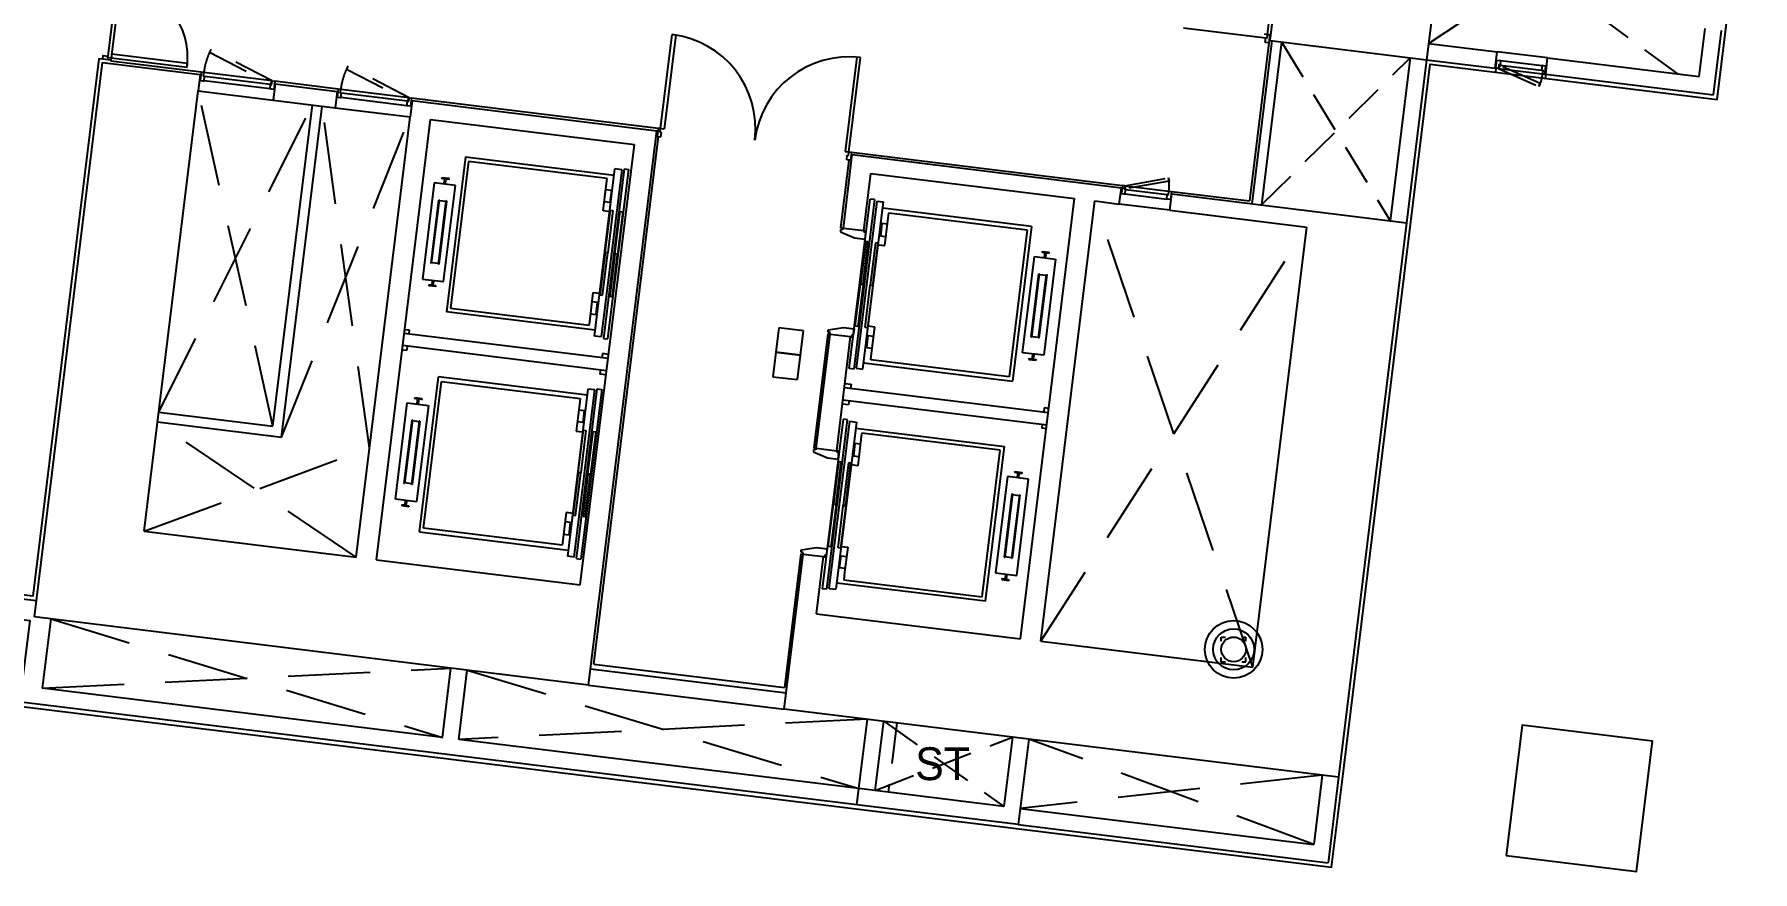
# Model space of a CAD drawing. Header units: millimetres. Extents: x -7448 to 427567, y 91657 to 341328.
# Drawn here: x 93336 to 114259, y 166554 to 176747 of the extents above; entities that cross this region are included whole.
import ezdxf
from ezdxf.enums import TextEntityAlignment as Align

# ---------------------------------------------------------------- set-up
doc = ezdxf.new("R2010")
doc.units = ezdxf.units.MM
doc.header["$LTSCALE"] = 500
doc.header["$MEASUREMENT"] = 0
doc.linetypes.add('HIDDEN', pattern=[2, 1, -1])
doc.linetypes.add('HOON1', pattern=[3, 2, -1])
doc.layers.add('e-plan', color=9, linetype='CONTINUOUS')
doc.styles.add('돋움', font='Dotum.ttf')

# ---------------------------------------------------------------- blocks, each defined once
blk = doc.blocks.new('2F 코어')
at = {"layer": 'e-plan'}
for p, q in [((-303647, -72275), (-304823, -81853)), ((-306760, -81545), (-306633, -80512)), ((-314150, -82692), (-314009, -81546)), ((-313964, -81552), (-314105, -82698)), ((-314009, -81546), (-313964, -81552)), ((-307782, -81464), (-306780, -81587)), ((-306799, -81540), (-306760, -81545)), ((-306787, -81642), (-306780, -81587)), ((-306780, -81587), (-306765, -81589)), ((-306765, -81589), (-306760, -81545)), ((-306760, -81545), (-306730, -81548)), ((-306730, -81548), (-306742, -81647)), ((-306728, -81619), (-306704, -81420)), ((-306742, -81647), (-306978, -83573)), ((-306709, -81621), (-306952, -83606)), ((-306589, -81636), (-306833, -83621)), ((-306742, -81647), (-306787, -81642)), ((-306728, -81619), (-304823, -81853)), ((-321776, -88637), (-320947, -81888)), ((-320947, -81888), (-319756, -82034)), ((-319743, -82006), (-320844, -81870)), ((-319743, -82006), (-319755, -82105)), ((-319713, -82009), (-319743, -82006)), ((-319718, -82054), (-319713, -82009)), ((-318879, -82112), (-319713, -82009)), ((-311761, -81822), (-311901, -82969)), ((-311857, -82974), (-311716, -81828)), ((-311716, -81828), (-311761, -81822)), ((-319756, -82034), (-319781, -82233)), ((-319755, -82105), (-319725, -82109)), ((-319725, -82109), (-319725, -82109)), ((-319725, -82109), (-319710, -82110)), ((-319703, -82056), (-319718, -82054)), ((-319710, -82110), (-319703, -82056)), ((-318906, -82209), (-319710, -82110)), ((-318899, -82155), (-319703, -82056)), ((-318906, -82209), (-318899, -82155)), ((-318891, -82211), (-318906, -82209)), ((-318899, -82155), (-318885, -82156)), ((-318861, -82215), (-318891, -82211)), ((-318891, -82211), (-318891, -82211)), ((-318885, -82156), (-318879, -82112)), ((-318879, -82112), (-318849, -82115)), ((-318843, -82146), (-318867, -82345)), ((-318849, -82115), (-318861, -82215)), ((-318075, -82210), (-318849, -82115)), ((-318843, -82146), (-318089, -82239)), ((-318075, -82210), (-318087, -82310)), ((-318045, -82214), (-318075, -82210)), ((-318051, -82259), (-318045, -82214)), ((-317212, -82317), (-318045, -82214)), ((-320439, -87593), (-319781, -82233)), ((-319781, -82233), (-318867, -82345)), ((-318871, -86314), (-318391, -82403)), ((-318867, -82345), (-318113, -82438)), ((-318867, -82345), (-318867, -82345)), ((-318767, -86448), (-318272, -82418)), ((-318089, -82239), (-318113, -82438)), ((-318087, -82310), (-318058, -82313)), ((-318058, -82313), (-318058, -82313)), ((-318058, -82313), (-318043, -82315)), ((-318036, -82261), (-318051, -82259)), ((-318043, -82315), (-318036, -82261)), ((-317239, -82414), (-318043, -82315)), ((-317232, -82359), (-318036, -82261)), ((-317239, -82414), (-317232, -82359)), ((-317224, -82416), (-317239, -82414)), ((-317232, -82359), (-317217, -82361)), ((-317194, -82419), (-317224, -82416)), ((-317224, -82416), (-317224, -82416)), ((-317217, -82361), (-317212, -82317)), ((-317212, -82317), (-317182, -82320)), ((-317176, -82351), (-317200, -82550)), ((-317182, -82320), (-317194, -82419)), ((-314179, -82689), (-317182, -82320)), ((-317176, -82351), (-314198, -82717)), ((-318113, -82438), (-317200, -82550)), ((-317858, -87909), (-317200, -82550)), ((-317610, -87940), (-316952, -82580)), ((-317200, -82550), (-317200, -82550)), ((-316952, -82580), (-314470, -82885)), ((-315027, -89466), (-314198, -82717)), ((-314965, -89212), (-314177, -82790)), ((-314179, -82689), (-314192, -82788)), ((-314192, -82788), (-314147, -82794)), ((-314150, -82692), (-314179, -82689)), ((-314155, -82737), (-314150, -82692)), ((-314140, -82739), (-314155, -82737)), ((-314105, -82698), (-314150, -82692)), ((-314147, -82794), (-314140, -82739)), ((-316525, -83036), (-316757, -84921)), ((-316525, -83036), (-314715, -83258)), ((-315129, -88245), (-314470, -82885)), ((-311925, -83903), (-311816, -83009)), ((-311901, -82969), (-311857, -82974)), ((-311884, -83071), (-311877, -83017)), ((-311877, -83017), (-311862, -83019)), ((-311862, -83019), (-311857, -82974)), ((-311857, -82974), (-311827, -82978)), ((-311827, -82978), (-311839, -83077)), ((-311827, -82978), (-308527, -83383)), ((-311816, -83009), (-308540, -83411)), ((-316488, -83091), (-316707, -84877)), ((-314800, -83298), (-316488, -83091)), ((-314955, -85218), (-314706, -83183)), ((-314624, -83193), (-314874, -85228)), ((-314593, -83182), (-314846, -85247)), ((-314791, -85253), (-314538, -83189)), ((-314624, -83193), (-314706, -83183)), ((-314593, -83182), (-314538, -83189)), ((-311955, -83899), (-311854, -83075)), ((-311839, -83077), (-311884, -83071)), ((-311677, -83933), (-311592, -83238)), ((-311592, -83238), (-309111, -83543)), ((-316906, -83351), (-317050, -84523)), ((-316648, -83383), (-316906, -83351)), ((-316724, -83301), (-316813, -83290)), ((-316813, -83296), (-316813, -83290)), ((-316778, -83306), (-316811, -83299)), ((-316792, -84554), (-316648, -83383)), ((-316784, -83355), (-316780, -83325)), ((-316783, -83356), (-316784, -83355)), ((-316769, -83358), (-316783, -83356)), ((-316780, -83325), (-316777, -83322)), ((-316778, -83306), (-316775, -83309)), ((-316777, -83322), (-316775, -83309)), ((-316769, -83358), (-316768, -83357)), ((-316768, -83357), (-316764, -83327)), ((-316767, -83323), (-316766, -83310)), ((-316764, -83327), (-316767, -83323)), ((-316762, -83308), (-316766, -83310)), ((-316728, -83309), (-316762, -83308)), ((-316725, -83307), (-316724, -83301)), ((-314849, -83695), (-314812, -83392)), ((-314817, -83434), (-314750, -83442)), ((-314812, -83392), (-314800, -83298)), ((-314750, -83442), (-314769, -83591)), ((-308565, -83610), (-308540, -83411)), ((-308527, -83383), (-308539, -83482)), ((-308539, -83482), (-308509, -83486)), ((-308497, -83387), (-308527, -83383)), ((-308503, -83431), (-308497, -83387)), ((-308488, -83433), (-308503, -83431)), ((-308497, -83387), (-307961, -83452)), ((-308494, -83488), (-308488, -83433)), ((-308488, -83433), (-307981, -83495)), ((-307967, -83497), (-307961, -83452)), ((-307961, -83452), (-307931, -83456)), ((-307931, -83456), (-307943, -83555)), ((-307931, -83456), (-306978, -83573)), ((-316946, -84332), (-316852, -83562)), ((-316938, -84333), (-316844, -83563)), ((-316855, -84343), (-316760, -83573)), ((-316844, -83563), (-316852, -83562)), ((-316847, -84344), (-316752, -83574)), ((-316761, -83581), (-316845, -83571)), ((-316752, -83574), (-316760, -83573)), ((-314769, -83591), (-314835, -83583)), ((-314825, -84200), (-314762, -83685)), ((-314730, -83689), (-314794, -84204)), ((-314762, -83685), (-314730, -83689)), ((-311854, -85614), (-311600, -83550)), ((-311545, -83556), (-311799, -85621)), ((-311517, -83575), (-311767, -85610)), ((-311686, -85620), (-311436, -83585)), ((-311545, -83556), (-311600, -83550)), ((-311517, -83575), (-311436, -83585)), ((-309635, -83882), (-311445, -83659)), ((-309769, -88903), (-309111, -83543)), ((-309521, -88933), (-308863, -83573)), ((-308863, -83573), (-308565, -83610)), ((-307949, -83686), (-308565, -83610)), ((-308509, -83486), (-308509, -83486)), ((-308509, -83486), (-308494, -83488)), ((-308494, -83488), (-307988, -83550)), ((-307988, -83550), (-307981, -83495)), ((-307973, -83552), (-307988, -83550)), ((-307981, -83495), (-307967, -83497)), ((-307943, -83555), (-307973, -83552)), ((-307973, -83552), (-307973, -83552)), ((-307949, -83686), (-307925, -83487)), ((-307949, -83686), (-306282, -83890)), ((-307925, -83487), (-305066, -83838)), ((-314770, -83704), (-314849, -83695)), ((-314706, -84215), (-314643, -83700)), ((-314611, -83704), (-314675, -84219)), ((-314643, -83700), (-314611, -83704)), ((-311955, -83899), (-311930, -83902)), ((-311455, -83847), (-311473, -83996)), ((-311389, -83855), (-311455, -83847)), ((-311421, -84116), (-311384, -83813)), ((-311384, -83813), (-311372, -83719)), ((-311372, -83719), (-309685, -83926)), ((-309635, -83882), (-309866, -85767)), ((-306940, -89250), (-306282, -83890)), ((-305066, -83838), (-305895, -90587)), ((-311958, -83919), (-311961, -83949)), ((-311961, -83949), (-311789, -84020)), ((-311933, -83922), (-311958, -83919)), ((-311930, -83902), (-311933, -83922)), ((-311925, -83903), (-311677, -83933)), ((-311789, -84020), (-311660, -84036)), ((-311653, -84067), (-311717, -84582)), ((-311685, -84586), (-311622, -84071)), ((-311670, -83954), (-311667, -83934)), ((-311650, -83957), (-311670, -83954)), ((-311667, -83934), (-311648, -83937)), ((-311660, -84036), (-311650, -83957)), ((-311622, -84071), (-311653, -84067)), ((-311534, -84082), (-311598, -84597)), ((-311566, -84601), (-311503, -84085)), ((-311503, -84085), (-311534, -84082)), ((-311500, -84106), (-311421, -84116)), ((-311473, -83996), (-311407, -84004)), ((-309685, -83926), (-309904, -85712)), ((-314826, -84202), (-314889, -84717)), ((-314857, -84721), (-314794, -84206)), ((-314794, -84206), (-314826, -84202)), ((-314794, -84204), (-314825, -84200)), ((-314707, -84217), (-314770, -84732)), ((-314738, -84736), (-314675, -84221)), ((-314675, -84221), (-314707, -84217)), ((-314675, -84219), (-314706, -84215)), ((-309743, -85420), (-309599, -84249)), ((-309599, -84249), (-309341, -84280)), ((-309506, -84188), (-309417, -84198)), ((-309506, -84193), (-309506, -84188)), ((-309504, -84196), (-309471, -84203)), ((-309341, -84280), (-309485, -85452)), ((-309477, -84253), (-309473, -84222)), ((-309476, -84254), (-309477, -84253)), ((-309476, -84254), (-309462, -84255)), ((-309473, -84222), (-309469, -84219)), ((-309471, -84203), (-309468, -84206)), ((-309469, -84219), (-309468, -84206)), ((-309462, -84255), (-309461, -84255)), ((-309461, -84255), (-309457, -84224)), ((-309460, -84220), (-309459, -84208)), ((-309457, -84224), (-309460, -84220)), ((-309455, -84205), (-309459, -84208)), ((-309455, -84205), (-309421, -84206)), ((-309418, -84204), (-309417, -84198)), ((-317050, -84523), (-316792, -84554)), ((-316938, -84333), (-316946, -84332)), ((-316854, -84335), (-316937, -84325)), ((-316847, -84344), (-316855, -84343)), ((-309639, -85229), (-309545, -84459)), ((-309631, -85230), (-309537, -84460)), ((-309548, -85240), (-309453, -84470)), ((-309545, -84459), (-309537, -84460)), ((-309540, -85241), (-309445, -84471)), ((-309538, -84468), (-309454, -84478)), ((-309453, -84470), (-309445, -84471)), ((-316973, -84599), (-316974, -84605)), ((-316886, -84615), (-316974, -84605)), ((-316937, -84598), (-316971, -84597)), ((-316937, -84598), (-316933, -84595)), ((-316930, -84548), (-316934, -84579)), ((-316934, -84579), (-316931, -84583)), ((-316931, -84583), (-316933, -84595)), ((-316929, -84548), (-316930, -84548)), ((-316915, -84549), (-316929, -84548)), ((-316922, -84584), (-316924, -84597)), ((-316921, -84600), (-316924, -84597)), ((-316918, -84581), (-316922, -84584)), ((-316887, -84607), (-316921, -84600)), ((-316915, -84550), (-316918, -84581)), ((-316915, -84549), (-316915, -84550)), ((-316885, -84610), (-316886, -84615)), ((-315014, -85043), (-314971, -84687)), ((-314971, -84687), (-314891, -84697)), ((-314889, -84717), (-314857, -84721)), ((-314770, -84732), (-314738, -84736)), ((-311780, -85099), (-311717, -84584)), ((-311685, -84588), (-311748, -85103)), ((-311717, -84582), (-311685, -84586)), ((-311717, -84584), (-311685, -84588)), ((-311661, -85114), (-311598, -84599)), ((-311566, -84603), (-311629, -85118)), ((-311598, -84597), (-311566, -84601)), ((-311598, -84599), (-311566, -84603)), ((-314946, -85144), (-316757, -84921)), ((-316707, -84877), (-315020, -85084)), ((-314918, -84807), (-314985, -84799)), ((-314936, -84956), (-314918, -84807)), ((-317266, -85136), (-317211, -85143)), ((-317211, -85143), (-317217, -85192)), ((-315020, -85084), (-315014, -85043)), ((-315003, -84948), (-314936, -84956)), ((-312709, -85116), (-312746, -85414)), ((-312411, -85153), (-312709, -85116)), ((-312448, -85450), (-312411, -85153)), ((-312111, -85169), (-312108, -85140)), ((-312108, -85140), (-311923, -85112)), ((-311923, -85112), (-311794, -85128)), ((-311794, -85128), (-311804, -85207)), ((-311748, -85103), (-311780, -85099)), ((-311629, -85118), (-311661, -85114)), ((-311543, -85108), (-311622, -85098)), ((-311586, -85464), (-311543, -85108)), ((-314809, -85639), (-317290, -85334)), ((-314790, -85490), (-317272, -85186)), ((-317235, -85341), (-317241, -85391)), ((-314874, -85228), (-314955, -85218)), ((-314846, -85247), (-314791, -85253)), ((-312114, -85189), (-312284, -86579)), ((-312255, -86582), (-312084, -85193)), ((-312114, -85189), (-312089, -85192)), ((-312086, -85172), (-312111, -85169)), ((-312089, -85192), (-312086, -85172)), ((-312084, -85193), (-311836, -85223)), ((-312006, -86613), (-311836, -85223)), ((-311823, -85205), (-311826, -85225)), ((-311826, -85225), (-311806, -85227)), ((-311804, -85207), (-311823, -85205)), ((-311641, -85361), (-311623, -85212)), ((-311575, -85369), (-311641, -85361)), ((-311623, -85212), (-311556, -85220)), ((-309639, -85229), (-309631, -85230)), ((-309630, -85222), (-309547, -85232)), ((-309548, -85240), (-309540, -85241)), ((-317296, -85384), (-317241, -85391)), ((-314859, -85431), (-314865, -85481)), ((-314784, -85441), (-314859, -85431)), ((-312746, -85414), (-312782, -85712)), ((-312746, -85414), (-312448, -85450)), ((-312448, -85450), (-312746, -85414)), ((-312485, -85748), (-312448, -85450)), ((-311677, -85545), (-309866, -85767)), ((-311591, -85505), (-311586, -85464)), ((-309904, -85712), (-311591, -85505)), ((-309485, -85452), (-309743, -85420)), ((-309666, -85496), (-309667, -85502)), ((-309667, -85502), (-309579, -85513)), ((-309664, -85494), (-309629, -85495)), ((-309629, -85495), (-309626, -85493)), ((-309623, -85446), (-309627, -85476)), ((-309627, -85476), (-309624, -85480)), ((-309624, -85480), (-309626, -85493)), ((-309622, -85445), (-309623, -85446)), ((-309622, -85445), (-309608, -85446)), ((-309615, -85481), (-309616, -85494)), ((-309614, -85497), (-309616, -85494)), ((-309611, -85478), (-309615, -85481)), ((-309614, -85497), (-309580, -85504)), ((-309607, -85448), (-309611, -85478)), ((-309608, -85446), (-309607, -85448)), ((-309578, -85507), (-309579, -85513)), ((-317086, -87601), (-316854, -85715)), ((-317036, -87557), (-316817, -85770)), ((-315044, -85938), (-316854, -85715)), ((-316817, -85770), (-315129, -85978)), ((-314883, -85630), (-314889, -85680)), ((-314815, -85689), (-314889, -85680)), ((-312782, -85712), (-312485, -85748)), ((-311799, -85621), (-311854, -85614)), ((-311767, -85610), (-311686, -85620)), ((-317143, -85976), (-317142, -85970)), ((-317054, -85981), (-317142, -85970)), ((-317107, -85985), (-317141, -85979)), ((-317107, -85985), (-317104, -85989)), ((-317106, -86002), (-317104, -85989)), ((-317096, -86003), (-317095, -85990)), ((-317091, -85987), (-317095, -85990)), ((-317057, -85989), (-317091, -85987)), ((-317054, -85987), (-317054, -85981)), ((-315035, -85863), (-315284, -87898)), ((-315203, -87908), (-314953, -85873)), ((-315175, -87927), (-314922, -85862)), ((-315129, -85978), (-315134, -86019)), ((-314867, -85869), (-315121, -87933)), ((-314953, -85873), (-315035, -85863)), ((-314922, -85862), (-314867, -85869)), ((-311930, -85993), (-309449, -86297)), ((-311912, -85844), (-309431, -86148)), ((-311906, -85794), (-311831, -85803)), ((-311831, -85803), (-311837, -85853)), ((-320261, -86143), (-318871, -86314)), ((-317379, -87203), (-317235, -86031)), ((-317235, -86031), (-316977, -86063)), ((-316977, -86063), (-317121, -87234)), ((-317113, -86035), (-317109, -86004)), ((-317112, -86036), (-317113, -86035)), ((-317098, -86038), (-317112, -86036)), ((-317109, -86004), (-317106, -86002)), ((-317098, -86038), (-317097, -86037)), ((-317097, -86037), (-317093, -86006)), ((-317093, -86006), (-317096, -86003)), ((-315134, -86019), (-315178, -86375)), ((-315146, -86114), (-315079, -86122)), ((-315079, -86122), (-315098, -86271)), ((-311936, -86042), (-311862, -86051)), ((-311856, -86002), (-311862, -86051)), ((-309479, -86092), (-309485, -86142)), ((-309424, -86099), (-309479, -86092)), ((-320275, -86263), (-318767, -86448)), ((-317181, -86242), (-317275, -87012)), ((-317173, -86243), (-317267, -87013)), ((-317089, -86253), (-317184, -87023)), ((-317173, -86243), (-317181, -86242)), ((-317081, -86254), (-317176, -87024)), ((-317090, -86261), (-317174, -86250)), ((-317081, -86254), (-317089, -86253)), ((-315178, -86375), (-315099, -86384)), ((-315098, -86271), (-315164, -86263)), ((-315154, -86880), (-315091, -86365)), ((-315059, -86369), (-315123, -86884)), ((-315091, -86365), (-315059, -86369)), ((-315035, -86895), (-314972, -86380)), ((-314940, -86384), (-315004, -86899)), ((-314972, -86380), (-314940, -86384)), ((-311929, -86229), (-312183, -88294)), ((-312128, -88301), (-311874, -86236)), ((-312096, -88289), (-311847, -86255)), ((-311765, -86265), (-312015, -88299)), ((-311874, -86236), (-311929, -86229)), ((-311847, -86255), (-311765, -86265)), ((-311774, -86339), (-309964, -86561)), ((-311701, -86399), (-311706, -86440)), ((-310014, -86606), (-311701, -86399)), ((-309504, -86291), (-309510, -86340)), ((-309455, -86347), (-309510, -86340)), ((-312287, -86599), (-312290, -86628)), ((-312262, -86602), (-312287, -86599)), ((-312284, -86579), (-312259, -86582)), ((-312259, -86582), (-312262, -86602)), ((-312255, -86582), (-312006, -86613)), ((-311999, -86634), (-311996, -86614)), ((-311996, -86614), (-311977, -86617)), ((-311784, -86527), (-311803, -86676)), ((-311718, -86535), (-311784, -86527)), ((-311706, -86440), (-311750, -86796)), ((-310233, -88392), (-310014, -86606)), ((-310195, -88447), (-309964, -86561)), ((-312290, -86628), (-312118, -86700)), ((-312118, -86700), (-311989, -86716)), ((-311983, -86747), (-312046, -87262)), ((-312014, -87266), (-311951, -86751)), ((-311979, -86636), (-311999, -86634)), ((-311989, -86716), (-311979, -86636)), ((-311951, -86751), (-311983, -86747)), ((-311863, -86761), (-311927, -87277)), ((-311895, -87280), (-311832, -86765)), ((-311832, -86765), (-311863, -86761)), ((-311750, -86796), (-311829, -86786)), ((-311803, -86676), (-311736, -86684)), ((-317267, -87013), (-317275, -87012)), ((-317183, -87015), (-317266, -87005)), ((-317176, -87024), (-317184, -87023)), ((-315155, -86882), (-315218, -87397)), ((-315186, -87401), (-315123, -86886)), ((-315123, -86886), (-315155, -86882)), ((-315123, -86884), (-315154, -86880)), ((-315036, -86897), (-315099, -87412)), ((-315067, -87416), (-315004, -86901)), ((-315004, -86901), (-315036, -86897)), ((-315004, -86899), (-315035, -86895)), ((-309928, -86929), (-310072, -88100)), ((-309670, -86960), (-309928, -86929)), ((-309835, -86867), (-309746, -86878)), ((-309835, -86873), (-309835, -86867)), ((-309833, -86876), (-309800, -86883)), ((-309814, -88131), (-309670, -86960)), ((-309806, -86932), (-309802, -86902)), ((-309805, -86934), (-309806, -86932)), ((-309805, -86934), (-309791, -86935)), ((-309802, -86902), (-309799, -86899)), ((-309800, -86883), (-309797, -86886)), ((-309799, -86899), (-309797, -86886)), ((-309791, -86935), (-309790, -86934)), ((-309790, -86934), (-309786, -86904)), ((-309789, -86900), (-309788, -86887)), ((-309786, -86904), (-309789, -86900)), ((-309784, -86885), (-309788, -86887)), ((-309784, -86885), (-309750, -86886)), ((-309747, -86884), (-309746, -86878)), ((-317121, -87234), (-317379, -87203)), ((-317260, -87228), (-317263, -87259)), ((-317258, -87227), (-317260, -87228)), ((-317245, -87229), (-317258, -87227)), ((-317244, -87230), (-317247, -87261)), ((-317245, -87229), (-317244, -87230)), ((-309874, -87139), (-309968, -87909)), ((-309866, -87140), (-309960, -87910)), ((-309782, -87150), (-309877, -87920)), ((-309874, -87139), (-309866, -87140)), ((-309774, -87151), (-309869, -87921)), ((-309867, -87148), (-309783, -87158)), ((-309782, -87150), (-309774, -87151)), ((-317303, -87279), (-317303, -87284)), ((-317215, -87295), (-317303, -87284)), ((-317266, -87278), (-317300, -87277)), ((-317266, -87278), (-317262, -87275)), ((-317263, -87259), (-317260, -87263)), ((-317260, -87263), (-317262, -87275)), ((-317251, -87264), (-317253, -87276)), ((-317250, -87280), (-317253, -87276)), ((-317247, -87261), (-317251, -87264)), ((-317216, -87287), (-317250, -87280)), ((-317214, -87290), (-317215, -87295)), ((-315300, -87367), (-315337, -87670)), ((-315220, -87377), (-315300, -87367)), ((-315218, -87397), (-315186, -87401)), ((-315099, -87412), (-315067, -87416)), ((-312109, -87779), (-312046, -87264)), ((-312014, -87268), (-312078, -87783)), ((-312046, -87262), (-312014, -87266)), ((-312046, -87264), (-312014, -87268)), ((-311990, -87794), (-311927, -87279)), ((-311895, -87282), (-311958, -87798)), ((-311927, -87277), (-311895, -87280)), ((-311927, -87279), (-311895, -87282)), ((-320439, -87593), (-317858, -87909)), ((-317086, -87601), (-315275, -87824)), ((-315349, -87764), (-317036, -87557)), ((-315332, -87628), (-315265, -87636)), ((-315247, -87487), (-315314, -87479)), ((-315265, -87636), (-315247, -87487)), ((-315337, -87670), (-315349, -87764)), ((-312645, -89759), (-312413, -87873)), ((-312443, -87869), (-312643, -89497)), ((-312443, -87869), (-312418, -87872)), ((-312440, -87849), (-312437, -87819)), ((-312415, -87852), (-312440, -87849)), ((-312437, -87819), (-312252, -87792)), ((-312418, -87872), (-312415, -87852)), ((-312413, -87873), (-312165, -87903)), ((-312252, -87792), (-312123, -87808)), ((-312123, -87808), (-312133, -87887)), ((-312078, -87783), (-312109, -87779)), ((-311958, -87798), (-311990, -87794)), ((-311951, -87778), (-311872, -87788)), ((-311872, -87788), (-311909, -88091)), ((-317610, -87940), (-315129, -88245)), ((-315203, -87908), (-315284, -87898)), ((-315175, -87927), (-315121, -87933)), ((-312250, -88598), (-312165, -87903)), ((-312152, -87885), (-312155, -87904)), ((-312155, -87904), (-312135, -87907)), ((-312133, -87887), (-312152, -87885)), ((-311970, -88040), (-311952, -87892)), ((-311904, -88049), (-311970, -88040)), ((-311952, -87892), (-311885, -87900)), ((-309968, -87909), (-309960, -87910)), ((-309959, -87902), (-309876, -87912)), ((-309877, -87920), (-309869, -87921)), ((-312128, -88301), (-312183, -88294)), ((-312096, -88289), (-312015, -88299)), ((-310195, -88447), (-312006, -88225)), ((-311909, -88091), (-311920, -88185)), ((-311920, -88185), (-310233, -88392)), ((-310072, -88100), (-309814, -88131)), ((-309995, -88176), (-309996, -88182)), ((-309996, -88182), (-309908, -88192)), ((-309993, -88174), (-309959, -88175)), ((-309959, -88175), (-309955, -88172)), ((-309952, -88125), (-309956, -88156)), ((-309956, -88156), (-309953, -88160)), ((-309953, -88160), (-309955, -88172)), ((-309951, -88125), (-309952, -88125)), ((-309951, -88125), (-309937, -88126)), ((-309944, -88161), (-309945, -88174)), ((-309943, -88177), (-309945, -88174)), ((-309940, -88158), (-309944, -88161)), ((-309943, -88177), (-309909, -88184)), ((-309937, -88127), (-309940, -88158)), ((-309937, -88126), (-309937, -88127)), ((-309907, -88187), (-309908, -88192)), ((-315027, -89466), (-321776, -88637)), ((-312250, -88598), (-309769, -88903)), ((-309521, -88933), (-306940, -89250)), ((-314965, -89212), (-312643, -89497)), ((-305895, -90587), (-312645, -89759))]:
    blk.add_line(p, q, dxfattribs=at)
at = {"layer": 'e-plan', "linetype": 'HIDDEN'}
for p, q in [((-319626, -81727), (-319643, -81763)), ((-319643, -81763), (-318898, -82147)), ((-318879, -82112), (-319626, -81727)), ((-317958, -81932), (-317975, -81968)), ((-317975, -81968), (-317230, -82352)), ((-317212, -82317), (-317958, -81932)), ((-318898, -82147), (-318879, -82112)), ((-317230, -82352), (-317212, -82317)), ((-308497, -83387), (-307965, -83292)), ((-308487, -83425), (-308497, -83387)), ((-307957, -83331), (-308487, -83425)), ((-307965, -83292), (-307957, -83331))]:
    blk.add_line(p, q, dxfattribs=at)
at = {"layer": 'e-plan', "linetype": 'HOON1', "ltscale": 0.5}
for p, q in [((-306589, -81636), (-305265, -83814)), ((-306833, -83621), (-305021, -81829))]:
    blk.add_line(p, q, dxfattribs=at)
at = {"layer": 'e-plan', "ltscale": 0.5}
for p, q in [((-305021, -81829), (-305265, -83814)), ((-304823, -81853), (-305066, -83838)), ((-315002, -89268), (-312620, -89560)), ((-315027, -89466), (-312645, -89759))]:
    blk.add_line(p, q, dxfattribs=at)
at = {"layer": 'e-plan', "linetype": 'HOON1'}
for p, q in [((-320261, -86143), (-318391, -82403)), ((-318871, -86314), (-319781, -82233)), ((-317695, -86579), (-318272, -82418)), ((-318767, -86448), (-317200, -82550)), ((-306940, -89250), (-308863, -83573)), ((-309521, -88933), (-306282, -83890)), ((-317858, -87909), (-320277, -86272)), ((-320439, -87593), (-317695, -86579))]:
    blk.add_line(p, q, dxfattribs=at)
at = {"layer": 'e-plan'}
for centre, radius, start, end in [((-314150, -82692), 1155, 353, 83), ((-311857, -82974), 1155, 83, 173), ((-316811, -83296), 2.5, 173, 259.5906), ((-316728, -83307), 2.5, 266.4093, 353), ((-309504, -84193), 2.5, 173, 259.5907), ((-309421, -84204), 2.5, 266.4093, 353), ((-316971, -84599), 2.5, 86.4093, 173), ((-316888, -84609), 2.5, 353, 79.5906), ((-309664, -85496), 2.5, 86.4093, 173), ((-309580, -85507), 2.5, 353, 79.5907), ((-317140, -85976), 2.5, 173, 259.5907), ((-317057, -85986), 2.5, 266.4093, 353), ((-309833, -86873), 2.5, 173, 259.5906), ((-309750, -86884), 2.5, 266.4093, 353), ((-317300, -87279), 2.5, 86.4093, 173), ((-317217, -87289), 2.5, 353, 79.5907), ((-309993, -88176), 2.5, 86.4093, 173), ((-309910, -88187), 2.5, 353, 79.5906)]:
    blk.add_arc(centre, radius, start, end, dxfattribs=at)
at = {"layer": 'e-plan', "linetype": 'HIDDEN'}
for centre, radius, start, end in [((-318879, -82112), 840, 152.7333, 173), ((-317212, -82317), 840, 152.7333, 173), ((-308497, -83387), 540, 353, 10.0611)]:
    blk.add_arc(centre, radius, start, end, dxfattribs=at)
blk = doc.blocks.new('A$C786028D1')
at = {"layer": 'e-plan', "linetype": 'ByBlock'}
for p, q in [((-307323, -88882), (-307273, -88882)), ((-307323, -88933), (-307323, -88882)), ((-307074, -88882), (-307023, -88882)), ((-307023, -88933), (-307023, -88882)), ((-307323, -89182), (-307323, -89132)), ((-307323, -89182), (-307273, -89182)), ((-307074, -89182), (-307023, -89182)), ((-307023, -89182), (-307023, -89132))]:
    blk.add_line(p, q, dxfattribs=at)
blk.add_circle((-307173, -89032), 350, dxfattribs=at)
at = {"layer": 'e-plan', "linetype": 'Continuous'}
for radius in [250, 150]:
    blk.add_circle((-307173, -89032), radius, dxfattribs=at)
blk = doc.blocks.new('asd600')
at = {"layer": 'e-plan'}
for p, q in [((30, 0), (570, 0)), ((45, -45), (555, -45)), ((45, -100), (555, -100))]:
    blk.add_line(p, q, dxfattribs=at)
at = {"layer": 'e-plan', "linetype": 'HIDDEN'}
blk.add_lwpolyline([(546, 158), (559, 120), (44, -37), (30, 0), (546, 158)], dxfattribs=at)
at = {"layer": 'e-plan'}
for points in [[(0, 0), (0, -100), (30, -100), (30, -100), (45, -100), (45, -45), (30, -45), (30, 0)], [(600, 0), (600, -100), (570, -100), (570, -100), (555, -100), (555, -45), (570, -45), (570, 0)]]:
    blk.add_lwpolyline(points, close=True, dxfattribs=at)
at = {"layer": 'e-plan', "linetype": 'HIDDEN'}
blk.add_arc((30, 0), 540, 0, 17.0611, dxfattribs=at)
blk = doc.blocks.new('fsd1920-100')
at = {"layer": 'e-plan'}
for p, q in [((30, 0), (1890, 0)), ((45, -45), (1875, -45))]:
    blk.add_line(p, q, dxfattribs=at)
for points in [[(30, 930), (75, 930), (75, 0), (30, 0)], [(1890, 930), (1845, 930), (1845, 0), (1890, 0)]]:
    blk.add_lwpolyline(points, close=True, dxfattribs=at)
for points in [[(0, 0), (0, -100), (45, -100), (45, -45), (30, -45), (30, 0), (0, 0)], [(1920, 0), (1920, -100), (1875, -100), (1875, -45), (1890, -45), (1890, 0), (1920, 0)]]:
    blk.add_lwpolyline(points, dxfattribs=at)
for centre, start, end in [((30, 0), 0, 90), ((1890, 0), 90, 180)]:
    blk.add_arc(centre, 930, start, end, dxfattribs=at)
blk = doc.blocks.new('1~2F TC-140305')
at = {"layer": 'e-plan', "ltscale": 0.5}
blk.add_lwpolyline([(-303856, -91543), (-302268, -91738), (-302073, -90150), (-303661, -89955)], close=True, dxfattribs=at)

msp = doc.modelspace()

# ---------------------------------------------------------------- linework, layer by layer
at = {"layer": 'e-plan', "linetype": 'HOON1', "ltscale": 0.5}
for p, q in [((110522, 178335), (113345, 176265)), ((110314, 176638), (112507, 178091)), ((103679, 168385), (105143, 167348)), ((103837, 168365), (103734, 167522)), ((103575, 167541), (105247, 168192))]:
    msp.add_line(p, q, dxfattribs=at)
at = {"layer": 'e-plan'}
for p, q in [((113609, 176233), (113681, 176819)), ((110314, 176638), (111148, 176535)), ((113783, 176010), (113879, 176794)), ((94269, 176431), (94268, 176421)), ((110289, 176439), (111123, 176337)), ((111123, 176337), (111148, 176535)), ((111763, 176460), (111148, 176535)), ((111739, 176261), (111763, 176460)), ((111763, 176460), (113609, 176233)), ((111133, 176335), (111127, 176286)), ((111739, 176261), (111732, 176211)), ((111739, 176261), (113783, 176010)), ((84372, 170957), (93361, 169853)), ((93535, 169630), (93431, 168787)), ((98305, 168188), (98408, 169032)), ((98503, 168164), (98607, 169007)), ((98305, 168188), (93431, 168787)), ((103352, 167367), (93208, 168612)), ((103376, 167565), (103480, 168409)), ((103575, 167541), (103679, 168385)), ((103376, 167565), (98503, 168164)), ((105247, 168192), (105143, 167348)), ((105445, 168168), (105317, 167126)), ((109018, 167729), (108915, 166885)), ((109217, 167705), (109089, 166662)), ((103352, 167367), (103376, 167565)), ((105143, 167348), (103376, 167565)), ((105317, 167126), (103352, 167367)), ((105342, 167324), (108915, 166885)), ((105317, 167126), (109089, 166662))]:
    msp.add_line(p, q, dxfattribs=at)
at = {"layer": 'e-plan', "linetype": 'HOON1'}
for p, q in [((93535, 169630), (98305, 168188)), ((93431, 168787), (98408, 169032)), ((98607, 169007), (103376, 167565)), ((103480, 168409), (98503, 168164)), ((108915, 166885), (105445, 168168)), ((109018, 167729), (105342, 167324))]:
    msp.add_line(p, q, dxfattribs=at)
at = {"layer": 'e-plan'}
msp.add_lwpolyline([(94170, 176444), (94120, 176450), (93317, 169909), (84422, 171001), (84422, 171092), (83622, 171092), (83622, 170392), (84422, 170392), (84422, 170699), (93281, 169611), (93153, 168569), (109133, 166607), (109261, 167649), (109261, 167649), (110333, 176383), (113827, 175954), (114972, 185284), (114972, 185284)], dxfattribs=at)

# ---------------------------------------------------------------- block references
for name in ['A$C786028D1', '1~2F TC-140305', '2F 코어']:
    msp.add_blockref(name, (415112, 258292), dxfattribs=at)
at = {"layer": 'e-plan', "rotation": 262.9999257099894}
msp.add_blockref('fsd1920-100', (94503, 178337), dxfattribs=at)
at = {"layer": 'e-plan', "xscale": -1, "rotation": 173.0000147065095}
msp.add_blockref('asd600', (111133, 176335), dxfattribs=at)

# ---------------------------------------------------------------- texts
at = {"layer": 'e-plan', "lineweight": 0, "style": '돋움'}
msp.add_text('ST', height=400, dxfattribs=at).set_placement((104396, 167868), align=Align.MIDDLE_CENTER)

doc.saveas('drawing.dxf')
